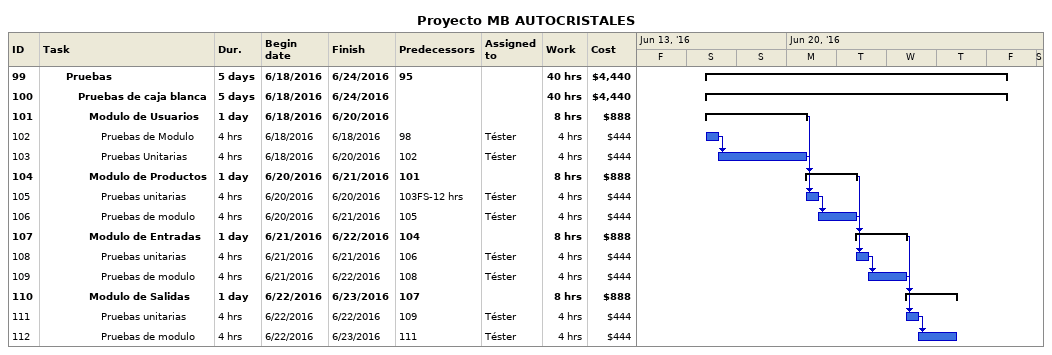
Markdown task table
Proyecto MB AUTOCRISTALES

| ID | Level | Task | Duration | Start | Finish | Predecessors | Resources | Work (h) | Cost ($) |
|---|---|---|---|---|---|---|---|---|---|
| 99 | 3 | **Pruebas** | 5d | 2016-06-18 | 2016-06-24 | 95 |  | 40 | 4440 |
| 100 | 4 | **Pruebas de caja blanca** | 5d | 2016-06-18 | 2016-06-24 |  |  | 40 | 4440 |
| 101 | 5 | **Modulo de Usuarios** | 1d | 2016-06-18 | 2016-06-20 |  |  | 8 | 888 |
| 102 | 6 | Pruebas de Modulo | 4h | 2016-06-18 | 2016-06-18 | 98 | Téster | 4 | 444 |
| 103 | 6 | Pruebas Unitarias | 4h | 2016-06-18 | 2016-06-20 | 102 | Téster | 4 | 444 |
| 104 | 5 | **Modulo de Productos** | 1d | 2016-06-20 | 2016-06-21 | 101 |  | 8 | 888 |
| 105 | 6 | Pruebas unitarias | 4h | 2016-06-20 | 2016-06-20 | 103FS-12h | Téster | 4 | 444 |
| 106 | 6 | Pruebas de modulo | 4h | 2016-06-20 | 2016-06-21 | 105 | Téster | 4 | 444 |
| 107 | 5 | **Modulo de Entradas** | 1d | 2016-06-21 | 2016-06-22 | 104 |  | 8 | 888 |
| 108 | 6 | Pruebas unitarias | 4h | 2016-06-21 | 2016-06-21 | 106 | Téster | 4 | 444 |
| 109 | 6 | Pruebas de modulo | 4h | 2016-06-21 | 2016-06-22 | 108 | Téster | 4 | 444 |
| 110 | 5 | **Modulo de Salidas** | 1d | 2016-06-22 | 2016-06-23 | 107 |  | 8 | 888 |
| 111 | 6 | Pruebas unitarias | 4h | 2016-06-22 | 2016-06-22 | 109 | Téster | 4 | 444 |
| 112 | 6 | Pruebas de modulo | 4h | 2016-06-22 | 2016-06-23 | 111 | Téster | 4 | 444 |
